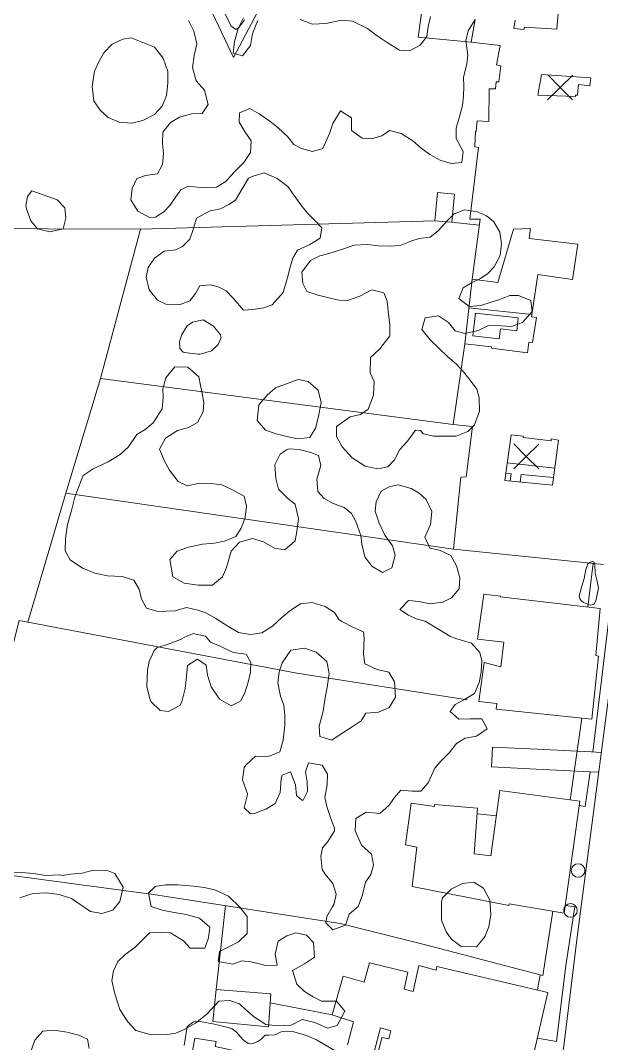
# Model space of a CAD drawing. Header units: metres. Extents: x 4652992 to 4879070, y 2074171 to 2309877.
# Drawn here: x 4654180.7 to 4654246.5, y 2309447.3 to 2309563.1 of the extents above; entities that cross this region are included whole.
import ezdxf

# ---------------------------------------------------------------- set-up
doc = ezdxf.new("R2010")
doc.units = ezdxf.units.M
doc.header["$MEASUREMENT"] = 0
doc.linetypes.add('DGN Style 2', pattern=[66.27138, 39.762828, -26.508552])
doc.linetypes.add('DGN Style 3', pattern=[92.779933, 66.271381, -26.508552])
for name, color, linetype, lineweight in [('Level 18', 5, 'Continuous', 0), ('Level 20', 30, 'DGN Style 3', 0), ('Level 30', 5, 'Continuous', 0), ('Level 31', 38, 'Continuous', 0), ('Level 35', 4, 'Continuous', 0), ('Level 36', 1, 'Continuous', 0), ('Level 37', 3, 'Continuous', 0), ('Level 39', 9, 'Continuous', 0), ('Level 40', 1, 'Continuous', 0), ('Level 53', 5, 'Continuous', 0), ('Level 54', 30, 'DGN Style 2', 0), ('Level 61', 4, 'Continuous', 0)]:
    doc.layers.add(name, color=color, linetype=linetype, lineweight=lineweight)

# ---------------------------------------------------------------- blocks, each defined once
blk = doc.blocks.new('POSTE_1')
at = {"layer": 'Level 61'}
blk.add_circle((-4.7e-05, -1.9e-05, -2.4e-05), 0.770001, dxfattribs=at)
blk = doc.blocks.new('COTA_10')
at = {"layer": 'Level 39'}
for p, q in [((-1.408444, 1.419518, 3.9e-05), (1.3e-05, -4e-06, 3.9e-05)), ((1.419535, 1.408453, 3.9e-05), (1.3e-05, -4e-06, 3.9e-05)), ((1.3e-05, -4e-06, 3.9e-05), (-1.419509, -1.408461, 3.9e-05)), ((1.3e-05, -4e-06, 3.9e-05), (1.40847, -1.419526, 3.9e-05))]:
    blk.add_line(p, q, dxfattribs=at)

msp = doc.modelspace()

# ---------------------------------------------------------------- linework, layer by layer
at = {"layer": 'Level 18', "color": 30}
msp.add_polyline3d([(4654225.88782, 2309151.787722, 1312.29277), (4654226.087566, 2309172.471042, 1312.10527), (4654226.315649, 2309188.279726, 1311.80527), (4654226.792204, 2309202.922314, 1311.78027), (4654227.597313, 2309218.050853, 1311.08027), (4654228.237591, 2309231.907182, 1310.46777), (4654229.627714, 2309250.499094, 1309.14277), (4654230.926563, 2309270.724158, 1307.65527), (4654231.644156, 2309281.086366, 1306.85527), (4654232.558237, 2309294.02155, 1305.99277), (4654233.587971, 2309309.157561, 1305.01777), (4654234.448229, 2309321.074934, 1304.58027), (4654235.507208, 2309335.703907, 1303.81777), (4654236.438412, 2309351.027969, 1303.19277), (4654237.258054, 2309365.068398, 1302.64277), (4654237.738524, 2309378.958997, 1302.13027), (4654238.402076, 2309394.590837, 1301.39277), (4654239.122258, 2309408.430032, 1301.05527), (4654239.853989, 2309422.322391, 1300.60527), (4654240.234842, 2309430.36426, 1300.43027), (4654241.048929, 2309438.090663, 1300.05527), (4654242.299593, 2309447.69869, 1299.84277), (4654243.823108, 2309459.9746, 1299.53027), (4654248.747179, 2309497.729801, 1298.58027)], dxfattribs=at)
at = {"layer": 'Level 20', "linetype": 'Continuous'}
for points in [[(4654206.051245, 2309563.208175, 1281.933547), (4654205.435741, 2309562.340088, 1281.758547), (4654205.070187, 2309562.111021, 1281.608547), (4654204.521062, 2309562.543381, 1281.427297), (4654204.299122, 2309563.053557, 1281.327297), (4654199.973814, 2309571.222959, 1278.889797)], [(4654217.176738, 2309446.026356, 1297.20986), (4654214.230735, 2309447.745651, 1296.52861), (4654213.09299, 2309448.237184, 1296.18486), (4654211.66907, 2309448.660998, 1295.57236), (4654210.828888, 2309448.742136, 1295.29111), (4654210.224463, 2309448.656887, 1295.18486), (4654209.555964, 2309448.340489, 1295.13486), (4654208.834558, 2309448.309412, 1295.09111), (4654208.401121, 2309448.288012, 1295.00361), (4654208.131019, 2309448.029433, 1294.92236), (4654207.927409, 2309447.814103, 1294.79736), (4654207.564673, 2309447.590008, 1294.72861), (4654207.095648, 2309447.403356, 1294.65986), (4654206.789884, 2309447.311053, 1294.59111), (4654206.472806, 2309447.365337, 1294.50361), (4654205.917554, 2309447.773909, 1294.38486), (4654205.615855, 2309448.098719, 1294.35986), (4654205.155579, 2309448.616435, 1294.31611), (4654204.65199, 2309448.9994, 1294.27861), (4654204.199513, 2309449.155087, 1294.24736), (4654203.426994, 2309449.351288, 1294.24111), (4654202.651508, 2309449.533717, 1294.20986), (4654201.060457, 2309449.820559, 1293.87236), (4654200.280831, 2309449.815039, 1293.53486), (4654199.587021, 2309449.267559, 1293.43486), (4654199.239264, 2309447.104074, 1293.59736)]]:
    msp.add_polyline3d(points, dxfattribs=at)
at = {"layer": 'Level 30', "color": 1}
for points in [[(4654236.712725, 2309563.168685, 1296.129582), (4654236.550476, 2309562.243179, 1296.170207), (4654237.70133, 2309562.132532, 1296.185832), (4654237.791151, 2309562.400303, 1296.167082), (4654241.427036, 2309562.173778, 1297.485832), (4654241.769507, 2309566.213243, 1297.317082)], [(4654246.727616, 2309501.580677, 1300.757707), (4654229.745295, 2309503.296854, 1300.732707), (4654230.559568, 2309511.438836, 1300.676457), (4654231.160614, 2309511.473687, 1300.601457), (4654231.877669, 2309517.189088, 1300.345207), (4654229.69205, 2309517.397933, 1300.088957), (4654231.019243, 2309526.534388, 1300.057707), (4654234.036128, 2309526.18659, 1300.382707), (4654234.032258, 2309526.057799, 1300.382707), (4654238.131511, 2309525.536133, 1299.301457), (4654238.271647, 2309526.711767, 1299.276457), (4654238.689215, 2309526.706685, 1299.276457), (4654239.14433, 2309529.518235, 1299.263957), (4654238.557276, 2309529.595185, 1299.263957), (4654239.298065, 2309534.381732, 1298.951457), (4654243.230853, 2309533.830233, 1298.895207), (4654243.812536, 2309537.820861, 1298.526457), (4654238.311551, 2309538.453286, 1298.326457), (4654238.461809, 2309539.611931, 1298.326457), (4654236.516108, 2309539.514736, 1297.545207), (4654234.748797, 2309533.474797, 1297.551457), (4654231.861121, 2309533.876306, 1297.463957), (4654232.748466, 2309540.658751, 1299.151457), (4654231.604301, 2309540.646439, 1299.151457), (4654232.561138, 2309548.781065, 1299.126457), (4654232.138753, 2309548.852641, 1297.117082), (4654232.223256, 2309550.586283, 1297.117082), (4654232.300007, 2309550.574036, 1297.117082), (4654232.3998, 2309551.796193, 1297.117082), (4654233.723819, 2309551.720912, 1297.948332), (4654233.757037, 2309555.397121, 1297.423332), (4654234.480579, 2309555.387366, 1296.642082), (4654234.582335, 2309556.188383, 1296.642082), (4654234.872443, 2309556.187206, 1296.635832), (4654235.104039, 2309558.014208, 1296.635832), (4654234.623166, 2309558.121878, 1296.635832), (4654235.016391, 2309560.299489, 1296.554582), (4654231.734377, 2309560.698167, 1295.860832), (4654232.197211, 2309563.264274, 1295.560832)], [(4654245.189258, 2309555.73764, 1298.232707), (4654243.907884, 2309555.889328, 1298.226457), (4654243.787536, 2309554.673596, 1297.742082), (4654243.557432, 2309554.681343, 1297.742082), (4654243.538091, 2309554.519599, 1297.742082), (4654239.303955, 2309554.696786, 1297.579582), (4654239.704492, 2309557.015933, 1298.273332), (4654245.286131, 2309556.655916, 1298.329582), (4654245.189258, 2309555.73764, 1298.232707)], [(4654240.962813, 2309510.527932, 1300.801457), (4654235.559454, 2309511.085327, 1300.545207), (4654236.253425, 2309516.22911, 1300.995207), (4654237.637535, 2309516.079467, 1301.217082), (4654237.611525, 2309515.92025, 1301.217082), (4654240.777752, 2309515.54843, 1301.429582), (4654240.805792, 2309515.800623, 1301.429582), (4654241.612415, 2309515.65342, 1301.317082), (4654240.962813, 2309510.527932, 1300.801457)], [(4654245.385769, 2309484.066591, 1301.076457), (4654234.559055, 2309485.187069, 1301.032707), (4654234.636043, 2309485.83002, 1301.032707), (4654232.591536, 2309486.075294, 1300.726457), (4654233.20469, 2309490.470699, 1300.363957), (4654235.085473, 2309489.97894, 1300.870207), (4654235.43838, 2309492.78417, 1300.857707), (4654232.461344, 2309493.107704, 1300.313957), (4654233.165254, 2309498.200175, 1300.288957), (4654235.047094, 2309497.996187, 1300.532707), (4654235.006005, 2309497.8914, 1301.026457), (4654246.357733, 2309496.565659, 1300.995207), (4654245.856523, 2309491.248919, 1301.107707), (4654246.148073, 2309491.203725, 1301.107707), (4654245.385769, 2309484.066591, 1301.076457)], [(4654244.035028, 2309474.787427, 1302.95812), (4654242.28337, 2309462.094552, 1302.99562), (4654236.023516, 2309463.151057, 1302.55812), (4654236.001642, 2309462.983412, 1302.55812), (4654225.050901, 2309465.115153, 1301.64562), (4654225.572356, 2309469.584722, 1300.80812), (4654224.305378, 2309469.84525, 1300.55812), (4654224.937354, 2309474.563791, 1300.53312), (4654227.571779, 2309474.178961, 1301.56437), (4654227.602519, 2309474.387779, 1301.56437), (4654232.44886, 2309473.968376, 1301.72062), (4654232.066242, 2309468.82222, 1301.96437), (4654233.966718, 2309468.596634, 1302.02062), (4654234.992409, 2309476.002361, 1302.03937), (4654244.035028, 2309474.787427, 1302.95812)], [(4654217.715058, 2309447.190154, 1299.062809), (4654218.417092, 2309449.788132, 1299.169059), (4654215.99491, 2309450.601233, 1298.950309), (4654217.234908, 2309454.96883, 1298.937809), (4654219.612613, 2309454.280563, 1299.975309), (4654220.231719, 2309456.493353, 1299.969059), (4654224.581629, 2309455.420713, 1299.981559), (4654224.136755, 2309453.486924, 1299.981559), (4654225.1777, 2309453.218053, 1300.925309), (4654225.80084, 2309456.178708, 1300.925309), (4654227.770696, 2309455.650856, 1301.856559), (4654227.842952, 2309456.052758, 1301.856559), (4654240.429682, 2309453.136799, 1302.612809)], [(4654240.429682, 2309453.136799, 1302.612809), (4654238.418558, 2309444.458341, 1302.569059)], [(4654221.182322, 2309446.193679, 1299.169059), (4654221.609425, 2309448.044927, 1299.169059), (4654222.400207, 2309447.873487, 1300.244059), (4654222.636584, 2309448.772564, 1300.244059), (4654221.481817, 2309449.109308, 1298.944059), (4654220.745416, 2309446.417988, 1298.950309)], [(4654207.032192, 2309438.685707, 1299.10812), (4654203.973652, 2309439.225507, 1299.136245), (4654204.015175, 2309439.519641, 1299.136245), (4654199.101125, 2309440.497576, 1296.404995), (4654200.43788, 2309447.948284, 1296.367495), (4654202.850067, 2309447.584768, 1296.48312), (4654202.749104, 2309447.012459, 1298.098745), (4654208.710531, 2309445.720742, 1298.623745), (4654208.56442, 2309444.972066, 1298.617495), (4654208.728746, 2309444.93646, 1298.617495), (4654208.411772, 2309442.989277, 1298.96437), (4654207.832193, 2309443.093184, 1299.03312), (4654207.032192, 2309438.685707, 1299.10812)]]:
    msp.add_polyline3d(points, dxfattribs=at)
msp.add_3dface([(4654208.794536, 2309449.242785, 1296.06437), (4654202.468501, 2309449.845, 1295.95812), (4654202.856905, 2309453.474026, 1295.90812), (4654209.066981, 2309452.984188, 1296.14562)], dxfattribs=at)
at = {"layer": 'Level 31'}
msp.add_polyline3d([(4654234.922179, 2309527.104732, 1298.038957), (4654231.934656, 2309527.438299, 1297.667082), (4654232.223779, 2309530.027768, 1297.554582), (4654237.073508, 2309529.486279, 1297.760832), (4654236.909378, 2309528.016287, 1297.798332), (4654235.047173, 2309528.224208, 1297.810832), (4654234.922179, 2309527.104732, 1298.038957)], dxfattribs=at)
msp.add_3dface([(4654229.55548, 2309540.308936, 1296.060832), (4654229.839113, 2309543.487342, 1296.273332), (4654227.91487, 2309543.659056, 1296.179582), (4654227.631237, 2309540.48065, 1295.942082)], dxfattribs=at)
at = {"layer": 'Level 35'}
for p, q in [((4654245.565254, 2309501.698141, 1300.173332), (4654244.953232, 2309496.729688, 1300.173332)), ((4654244.259042, 2309484.183198, 1300.773332), (4654242.93198, 2309474.935628, 1300.773332)), ((4654232.403676, 2309473.360663, 1300.60187), (4654234.591221, 2309473.105689, 1300.60187))]:
    msp.add_line(p, q, dxfattribs=at)
for points in [[(4654237.679107, 2309570.421571, 1294.702297), (4654227.140701, 2309571.2932, 1293.889797), (4654225.728989, 2309561.249562, 1293.877297), (4654231.734377, 2309560.698167, 1295.102297)], [(4654239.23334, 2309453.413954, 1301.53937), (4654239.559908, 2309455.129636, 1301.53937), (4654239.857061, 2309455.050806, 1301.53312), (4654240.996549, 2309462.311735, 1301.50812)]]:
    msp.add_polyline3d(points, dxfattribs=at)
at = {"layer": 'Level 36'}
msp.add_polyline3d([(4654239.559908, 2309455.129636, 1301.53937), (4654226.717178, 2309458.492359, 1300.15187), (4654216.910993, 2309460.936622, 1297.98937), (4654195.752493, 2309464.22513, 1291.70187)], dxfattribs=at)
at = {"layer": 'Level 37'}
for p, q in [((4654229.524084, 2309540.311737, 1295.923332), (4654232.659452, 2309539.978367, 1295.923332)), ((4654231.861121, 2309533.876306, 1296.885832), (4654231.019243, 2309526.534388, 1296.885832)), ((4654238.59615, 2309529.846364, 1297.823332), (4654231.485405, 2309530.599728, 1296.885832)), ((4654202.856905, 2309453.474025, 1295.37687), (4654203.901405, 2309462.958606, 1294.123416)), ((4654215.99491, 2309450.601232, 1297.65187), (4654208.992371, 2309451.959596, 1296.43937))]:
    msp.add_line(p, q, dxfattribs=at)
at = {"layer": 'Level 37', "extrusion": (-0.4589368071237309, 0.2095230989587382, 0.8634101447572888), "elevation": -1650976.240089, "flags": 128}
msp.add_lwpolyline([(-4033844.430878, 2828030.265409), (-4033861.690651, 2828026.895753), (-4033876.409513, 2828061.583381)], dxfattribs=at)
at = {"layer": 'Level 37', "extrusion": (-0.3782380975146364, 0.2444938733225004, 0.8928374362090054), "elevation": -1194585.697228, "flags": 128}
msp.add_lwpolyline([(-4466189.076475, 2371043.328643), (-4466171.7805, 2371002.585187), (-4466158.757443, 2371006.803856)], dxfattribs=at)
at = {"layer": 'Level 37', "extrusion": (-0.3679306943924284, 0.1155126795243962, 0.9226504348847399), "elevation": -1444458.246621, "flags": 128}
msp.add_lwpolyline([(-3597575.954124, 3459284.509329), (-3597568.855048, 3459237.055421), (-3597553.641975, 3459237.314731)], dxfattribs=at)
at = {"layer": 'Level 37', "extrusion": (-0.3259979439347829, 0.0637125342288088, 0.9432211053260189), "elevation": -1368898.067024, "flags": 128}
msp.add_lwpolyline([(-3159301.81311, 3891027.488204), (-3159300.451387, 3891003.704882), (-3159279.999832, 3891002.460693)], dxfattribs=at)
at = {"layer": 'Level 37'}
for points in [[(4654226.61721, 2309597.776964, 1291.627297), (4654221.300687, 2309589.620077, 1290.477297), (4654214.175014, 2309577.212778, 1288.214797), (4654209.798871, 2309568.377988, 1285.639797), (4654204.808595, 2309558.967901, 1282.952297), (4654195.678492, 2309578.257686, 1278.414797), (4654187.072692, 2309597.99932, 1273.789797), (4654183.691218, 2309605.558683, 1271.752297), (4654174.760268, 2309618.244362, 1269.639797), (4654167.411231, 2309628.626225, 1267.177297), (4654164.097349, 2309631.864938, 1266.527297), (4654163.000272, 2309628.313958, 1265.702297), (4654161.547351, 2309612.767711, 1262.789797), (4654162.866624, 2309599.266868, 1261.727297), (4654163.875169, 2309589.736144, 1261.277297), (4654165.212095, 2309577.459591, 1261.764797), (4654165.738982, 2309570.070014, 1261.614797), (4654163.978861, 2309562.776592, 1261.139797), (4654162.13375, 2309556.441234, 1260.514797), (4654150.594828, 2309539.755881, 1258.148931)], [(4654194.273755, 2309539.529448, 1277.423332), (4654152.02596, 2309539.658692, 1258.348332), (4654128.34132, 2309541.267127, 1255.048332), (4654115.81484, 2309508.772726, 1255.673332), (4654101.523826, 2309470.658689, 1257.169056)], [(4654173.474902, 2309467.191543, 1283.80187), (4654180.558719, 2309495.234856, 1281.25187), (4654211.990527, 2309489.246662, 1295.25187), (4654231.30222, 2309486.240482, 1299.82687)]]:
    msp.add_polyline3d(points, dxfattribs=at)
at = {"layer": 'Level 40', "color": 3}
for points in [[(4654205.965333, 2309563.444477, 1285.417794), (4654205.359838, 2309562.215569, 1285.480294), (4654204.933606, 2309560.766179, 1285.692794), (4654204.777469, 2309559.453897, 1286.292794), (4654205.841337, 2309559.124808, 1287.067794), (4654206.73005, 2309560.309738, 1287.417794), (4654206.983098, 2309561.656179, 1287.505294), (4654207.568516, 2309563.153293, 1287.717794)], [(4654212.36077, 2309563.258239, 1289.430294), (4654213.783568, 2309562.720393, 1290.492794), (4654215.270436, 2309562.783463, 1290.892794), (4654217.041757, 2309563.156334, 1291.330294), (4654218.279168, 2309563.047665, 1291.742794), (4654220.01226, 2309562.225246, 1292.280294), (4654221.102329, 2309561.419256, 1292.705294), (4654222.227035, 2309560.633855, 1293.092794), (4654223.628117, 2309559.778232, 1293.942794), (4654224.754978, 2309559.697651, 1294.242794), (4654225.973906, 2309560.328436, 1294.555294), (4654226.730711, 2309561.341149, 1294.955294), (4654226.865492, 2309562.453126, 1295.130294), (4654227.124821, 2309563.592238, 1295.430294)], [(4654232.185375, 2309563.246941, 1295.542794), (4654231.386215, 2309561.951086, 1295.430294), (4654231.133885, 2309560.839586, 1295.355294), (4654231.343318, 2309559.228687, 1295.292794), (4654231.264172, 2309558.220135, 1295.280294), (4654230.872218, 2309556.673866, 1295.355294), (4654230.910622, 2309555.664838, 1295.505294), (4654230.865754, 2309554.559406, 1295.592794), (4654230.751971, 2309553.530265, 1295.655294), (4654230.360376, 2309552.101466, 1295.730294), (4654230.038772, 2309550.948786, 1295.817794), (4654230.035181, 2309549.774086, 1296.030294), (4654230.812083, 2309548.312907, 1296.367794), (4654230.669944, 2309547.055848, 1296.355294), (4654229.494089, 2309546.943146, 1296.217794), (4654228.292033, 2309547.307345, 1296.055294), (4654227.049418, 2309547.975753, 1295.817794), (4654226.055901, 2309548.698431, 1295.517794), (4654225.118018, 2309549.524534, 1295.067794), (4654223.79285, 2309550.331478, 1294.930294), (4654222.473244, 2309550.696154, 1294.617794), (4654221.613965, 2309550.091552, 1294.455294), (4654220.437391, 2309549.743909, 1294.317794), (4654219.393443, 2309549.803424, 1294.117794), (4654218.179185, 2309550.699749, 1293.267794), (4654218.190493, 2309552.137001, 1292.392794), (4654216.948238, 2309552.922878, 1291.492794), (4654216.086444, 2309551.495986, 1291.092794), (4654215.681928, 2309550.364372, 1291.092794), (4654214.950605, 2309548.639817, 1291.092794), (4654213.753393, 2309548.326809, 1290.842794), (4654212.537339, 2309548.635784, 1290.330294), (4654211.653654, 2309549.095433, 1289.767794), (4654210.94423, 2309550.010442, 1289.080294), (4654209.868518, 2309550.989126, 1288.342794), (4654208.944275, 2309551.752984, 1288.055294), (4654207.743655, 2309552.587063, 1287.892794), (4654206.659867, 2309553.185726, 1287.692794), (4654205.503573, 2309552.685979, 1287.767794), (4654205.445066, 2309551.642793, 1287.955294), (4654206.153771, 2309550.492845, 1288.167794), (4654206.821559, 2309549.529635, 1288.292794), (4654206.748335, 2309548.196286, 1288.380294), (4654205.99117, 2309547.066103, 1288.392794), (4654204.846719, 2309545.91676, 1288.130294), (4654203.944726, 2309544.911546, 1287.630294), (4654202.898624, 2309544.26624, 1287.355294), (4654201.411756, 2309544.203169, 1286.705294), (4654200.409444, 2309544.310885, 1286.030294), (4654199.621233, 2309544.334812, 1284.905294), (4654198.852584, 2309543.971695, 1284.067794), (4654198.296959, 2309543.172379, 1282.967794), (4654197.609427, 2309542.200845, 1282.080294), (4654196.929612, 2309541.491863, 1281.655294), (4654195.98042, 2309540.880715, 1281.167794), (4654195.295761, 2309540.848941, 1279.967794), (4654193.970234, 2309541.538415, 1279.342794), (4654193.178975, 2309542.8269, 1279.255294), (4654193.35575, 2309544.104549, 1279.242794), (4654193.877816, 2309545.235686, 1279.305294), (4654194.853927, 2309545.604872, 1279.517794), (4654196.223604, 2309545.785889, 1280.030294), (4654196.786946, 2309546.847757, 1281.080294), (4654196.894448, 2309548.084227, 1281.630294), (4654196.766492, 2309549.204179, 1282.217794), (4654196.832716, 2309550.509917, 1282.855294), (4654197.693432, 2309551.584399, 1283.255294), (4654198.697899, 2309552.181503, 1283.505294), (4654200.061296, 2309552.569849, 1283.905294), (4654201.278428, 2309552.613283, 1284.405294), (4654201.952321, 2309553.647063, 1284.817794), (4654201.535426, 2309555.251893, 1284.705294), (4654200.598262, 2309556.312937, 1284.355294), (4654200.16037, 2309557.834931, 1283.742794), (4654200.38578, 2309559.188394, 1283.305294), (4654200.659466, 2309560.5002, 1283.155294), (4654200.345764, 2309561.93186, 1282.867794), (4654199.713331, 2309563.150599, 1282.817794)], [(4654194.37432, 2309560.729878, 1279.392794), (4654195.879952, 2309560.110045, 1279.592794), (4654196.846522, 2309558.885645, 1279.642794), (4654197.379554, 2309557.35614, 1279.642794), (4654197.403764, 2309556.044899, 1279.642794), (4654197.22532, 2309554.63684, 1279.555294), (4654196.740372, 2309553.425302, 1279.417794), (4654195.879351, 2309552.487281, 1279.267794), (4654194.551516, 2309551.816172, 1279.142794), (4654193.322484, 2309551.535216, 1278.905294), (4654191.892138, 2309551.631681, 1278.667794), (4654190.630499, 2309552.15986, 1278.430294), (4654189.711657, 2309552.986539, 1278.255294), (4654188.995802, 2309554.028593, 1278.205294), (4654188.81901, 2309555.675214, 1278.205294), (4654189.082143, 2309557.417689, 1278.292794), (4654189.587593, 2309558.475713, 1278.355294), (4654190.134718, 2309559.463825, 1278.430294), (4654191.0727, 2309560.471276, 1278.617794), (4654192.281565, 2309561.024306, 1278.705294), (4654193.238039, 2309561.166885, 1278.780294), (4654194.37432, 2309560.729878, 1279.392794)], [(4654208.309517, 2309545.901811, 1288.105294), (4654209.782113, 2309545.234888, 1288.355294), (4654210.964616, 2309544.348824, 1288.805294), (4654211.705724, 2309543.340621, 1289.180294), (4654212.43288, 2309542.277395, 1289.730294), (4654213.18794, 2309541.324214, 1290.455294), (4654214.08107, 2309540.453093, 1291.130294), (4654214.8229, 2309539.678974, 1291.655294), (4654214.640087, 2309538.495509, 1291.930294), (4654213.466482, 2309537.798004, 1292.205294), (4654212.072541, 2309537.156472, 1292.380294), (4654211.545993, 2309536.236027, 1292.405294), (4654211.225831, 2309535.204587, 1292.430294), (4654210.932849, 2309534.049107, 1292.430294), (4654210.445268, 2309532.357393, 1292.405294), (4654209.214414, 2309530.971628, 1292.005294), (4654208.248638, 2309530.631297, 1291.480294), (4654207.021393, 2309530.415955, 1290.930294), (4654205.94617, 2309530.337695, 1289.980294), (4654204.765112, 2309531.691928, 1289.580294), (4654203.982149, 2309532.535062, 1288.530294), (4654203.101526, 2309532.993037, 1287.580294), (4654202.220181, 2309533.216928, 1286.680294), (4654201.020839, 2309533.111631, 1286.005294), (4654200.508244, 2309532.246209, 1285.555294), (4654199.885479, 2309531.408773, 1285.130294), (4654198.781632, 2309530.986382, 1284.880294), (4654197.155569, 2309531.048054, 1284.455294), (4654196.205911, 2309531.464999, 1283.855294), (4654195.272369, 2309532.639221, 1283.355294), (4654194.932245, 2309534.072664, 1283.055294), (4654195.156191, 2309535.187113, 1282.955294), (4654195.889846, 2309536.230648, 1282.980294), (4654196.967234, 2309537.011161, 1283.305294), (4654198.304647, 2309537.198517, 1283.805294), (4654199.036135, 2309537.539798, 1284.430294), (4654199.893187, 2309538.376284, 1285.055294), (4654200.199398, 2309539.352702, 1285.330294), (4654200.617221, 2309540.769302, 1285.655294), (4654202.177136, 2309541.602939, 1286.030294), (4654203.349297, 2309541.832275, 1286.280294), (4654204.287892, 2309542.296644, 1286.630294), (4654205.061235, 2309542.802994, 1287.080294), (4654205.795611, 2309544.080612, 1287.505294), (4654206.516036, 2309545.303208, 1287.755294), (4654207.040417, 2309545.5214, 1287.805294), (4654208.309517, 2309545.901811, 1288.105294)], [(4654183.278528, 2309543.420777, 1274.255294), (4654184.843513, 2309542.829674, 1274.436544), (4654185.706753, 2309541.940286, 1274.436544), (4654185.840231, 2309540.759727, 1274.455294), (4654185.525096, 2309539.573985, 1274.467794), (4654184.031114, 2309539.20888, 1274.317794), (4654182.63021, 2309539.564715, 1274.099044), (4654181.861652, 2309540.474729, 1273.924044), (4654181.364101, 2309541.807329, 1273.761544), (4654181.309034, 2309542.178715, 1273.730294), (4654181.480051, 2309543.207473, 1273.711544), (4654181.968925, 2309543.84277, 1273.711544), (4654183.278528, 2309543.420777, 1274.255294)], [(4654217.268726, 2309537.300645, 1291.880294), (4654218.482742, 2309537.695049, 1292.730294), (4654219.971455, 2309537.785403, 1293.330294), (4654221.280243, 2309537.628629, 1293.930294), (4654222.56185, 2309537.595894, 1294.555294), (4654223.692157, 2309537.660161, 1295.205294), (4654225.00311, 2309538.20564, 1296.030294), (4654225.830815, 2309538.463912, 1296.530294), (4654227.099193, 2309538.610238, 1297.130294), (4654227.983426, 2309539.322685, 1297.755294), (4654229.048306, 2309540.516345, 1298.005294), (4654229.822371, 2309541.256779, 1298.155294), (4654230.995254, 2309541.720199, 1298.480294), (4654232.455342, 2309541.466422, 1298.805294), (4654233.460085, 2309541.035484, 1298.955294), (4654234.284902, 2309540.357418, 1299.005294), (4654234.984156, 2309539.184146, 1299.005294), (4654235.172979, 2309537.847705, 1299.030294), (4654235.017347, 2309536.540201, 1299.005294), (4654234.338055, 2309535.248589, 1298.905294), (4654233.619074, 2309534.494162, 1298.780294), (4654232.776695, 2309533.946783, 1298.680294), (4654231.769065, 2309533.441384, 1298.355294), (4654230.846941, 2309532.89361, 1298.317794), (4654230.331465, 2309531.663308, 1298.480294), (4654231.521236, 2309530.752916, 1299.030294), (4654232.830472, 2309530.883785, 1299.317794), (4654233.87459, 2309531.226801, 1299.555294), (4654235.000436, 2309531.549059, 1299.792794), (4654236.099438, 2309531.993984, 1300.030294), (4654237.115119, 2309531.996676, 1300.255294), (4654238.510604, 2309531.439507, 1300.555294), (4654238.656257, 2309530.186099, 1300.592794), (4654237.561379, 2309528.958146, 1300.542794), (4654236.319254, 2309528.52061, 1300.442794), (4654235.085632, 2309528.573272, 1300.367794), (4654233.701977, 2309528.606116, 1300.117794), (4654232.52085, 2309528.0662, 1299.792794), (4654231.0063, 2309527.697856, 1299.567794), (4654229.930418, 2309528.02904, 1298.880294), (4654229.183835, 2309528.971679, 1298.105294), (4654228.04124, 2309529.725278, 1297.692794), (4654226.527088, 2309529.472681, 1297.330294), (4654226.140915, 2309528.180577, 1297.555294), (4654227.111552, 2309526.978295, 1297.930294), (4654228.117138, 2309526.027797, 1298.380294), (4654229.040996, 2309525.098056, 1298.905294), (4654230.074222, 2309524.256387, 1299.530294), (4654230.861868, 2309523.361242, 1299.955294), (4654231.635693, 2309522.411684, 1300.667794), (4654232.368455, 2309521.41463, 1301.267794), (4654232.637695, 2309520.419455, 1301.555294), (4654232.666672, 2309518.935021, 1301.755294), (4654232.095516, 2309517.371315, 1301.805294), (4654231.356782, 2309516.632151, 1301.792794), (4654230.032532, 2309516.099624, 1301.655294), (4654228.723694, 2309516.084504, 1301.405294), (4654227.503495, 2309516.075832, 1301.130294), (4654226.297912, 2309516.353071, 1300.467794), (4654225.985618, 2309516.722012, 1299.417794), (4654225.985618, 2309516.722012, 1298.267794), (4654225.413753, 2309516.751528, 1297.217794), (4654224.524466, 2309515.531175, 1297.092794), (4654223.649758, 2309514.596352, 1296.742794), (4654223.060204, 2309513.415584, 1296.317794), (4654222.281325, 2309512.629968, 1296.242794), (4654221.177444, 2309512.389649, 1296.142794), (4654219.74856, 2309512.694628, 1295.892794), (4654218.253782, 2309513.652651, 1295.592794), (4654217.11394, 2309514.867626, 1295.392794), (4654216.491538, 2309516.066905, 1295.292794), (4654216.481625, 2309517.168506, 1295.292794), (4654218.037828, 2309518.277361, 1295.567794), (4654219.209936, 2309518.558201, 1296.092794), (4654220.056265, 2309519.153151, 1296.242794), (4654220.687999, 2309520.728135, 1296.267794), (4654220.734068, 2309522.278293, 1296.217794), (4654220.287967, 2309523.259265, 1296.167794), (4654220.321012, 2309524.98627, 1295.967794), (4654221.386601, 2309525.988316, 1295.917794), (4654222.508172, 2309527.438919, 1295.917794), (4654222.539662, 2309528.703547, 1295.817794), (4654222.354224, 2309530.254643, 1295.692794), (4654222.235459, 2309531.383884, 1295.567794), (4654221.829983, 2309532.296694, 1295.392794), (4654220.469327, 2309532.642195, 1294.817794), (4654219.132384, 2309531.940438, 1294.642794), (4654217.727991, 2309531.429346, 1294.167794), (4654216.761342, 2309531.501261, 1293.792794), (4654215.604589, 2309531.73714, 1293.192794), (4654214.407212, 2309532.041181, 1292.292794), (4654213.128583, 2309532.481546, 1291.742794), (4654212.654881, 2309533.353834, 1291.567794), (4654212.577518, 2309534.646102, 1291.492794), (4654213.548833, 2309535.961319, 1291.617794), (4654214.612867, 2309536.500988, 1291.717794), (4654215.607896, 2309536.768946, 1291.767794), (4654217.268726, 2309537.300645, 1291.880294)], [(4654202.570878, 2309528.529167, 1285.055294), (4654203.358996, 2309527.562654, 1285.111544), (4654203.41008, 2309527.240186, 1285.111544), (4654203.067824, 2309526.472305, 1285.105294), (4654202.323267, 2309525.747637, 1285.080294), (4654201.048974, 2309525.378564, 1284.999044), (4654200.809561, 2309525.365674, 1284.974044), (4654199.280221, 2309525.562458, 1284.874044), (4654199.131201, 2309525.61504, 1284.861544), (4654198.743813, 2309526.008175, 1284.842794), (4654198.707992, 2309526.79838, 1284.849044), (4654198.953183, 2309527.59091, 1284.830294), (4654199.556262, 2309528.572575, 1284.836544), (4654200.178485, 2309528.989338, 1284.880294), (4654201.396963, 2309529.254682, 1284.880294), (4654202.570878, 2309528.529167, 1285.055294)], [(4654209.493118, 2309512.834902, 1291.292794), (4654209.6257, 2309511.283511, 1291.517794), (4654209.910626, 2309510.10206, 1291.805294), (4654210.931284, 2309509.054872, 1292.342794), (4654211.788239, 2309508.399492, 1292.655294), (4654212.188527, 2309506.750945, 1292.992794), (4654211.991511, 2309505.283236, 1293.230294), (4654211.816466, 2309504.247756, 1293.280294), (4654210.624431, 2309503.236983, 1293.267794), (4654209.470475, 2309503.413214, 1293.192794), (4654208.215073, 2309504.111382, 1292.842794), (4654206.972491, 2309504.514424, 1292.392794), (4654205.486745, 2309504.074403, 1292.017794), (4654204.555824, 2309503.05571, 1291.655294), (4654204.034707, 2309501.232481, 1291.417794), (4654203.557165, 2309500.157053, 1291.330294), (4654202.447895, 2309499.242016, 1290.980294), (4654200.805404, 2309499.221223, 1290.655294), (4654199.225536, 2309499.447215, 1290.367794), (4654197.942668, 2309500.152357, 1290.192794), (4654197.625875, 2309502.12995, 1290.142794), (4654198.446565, 2309503.059881, 1290.142794), (4654199.733088, 2309503.521296, 1290.205294), (4654201.307826, 2309503.851162, 1290.267794), (4654202.655143, 2309503.976083, 1290.367794), (4654203.796645, 2309504.211634, 1290.517794), (4654205.069617, 2309504.734863, 1290.680294), (4654205.691084, 2309505.686188, 1290.680294), (4654206.141525, 2309506.885245, 1290.680294), (4654206.289835, 2309508.161011, 1290.530294), (4654206.025418, 2309509.308067, 1290.267794), (4654204.639642, 2309510.068523, 1290.005294), (4654203.486782, 2309510.594721, 1289.930294), (4654202.298402, 2309510.750505, 1289.930294), (4654200.985874, 2309510.762686, 1289.930294), (4654199.569343, 2309510.480215, 1289.892794), (4654198.546857, 2309510.944124, 1289.717794), (4654197.561354, 2309512.245071, 1289.392794), (4654197.035092, 2309513.166736, 1289.167794), (4654196.434851, 2309514.603365, 1288.967794), (4654197.105388, 2309515.86329, 1288.617794), (4654198.496281, 2309516.736013, 1288.530294), (4654199.720547, 2309517.067299, 1288.467794), (4654200.739364, 2309517.625869, 1288.380294), (4654201.368519, 2309518.837926, 1288.067794), (4654201.454208, 2309519.866907, 1287.680294), (4654201.278782, 2309520.903808, 1287.242794), (4654201.102991, 2309521.824053, 1286.730294), (4654200.91365, 2309522.806112, 1286.230294), (4654199.638836, 2309523.888641, 1285.555294), (4654198.16151, 2309523.942663, 1285.255294), (4654197.140501, 2309522.684159, 1285.505294), (4654196.827392, 2309521.450235, 1285.805294), (4654196.838019, 2309520.455175, 1285.942794), (4654196.744641, 2309519.165463, 1286.130294), (4654195.736452, 2309517.611832, 1286.517794), (4654194.806262, 2309516.826451, 1286.767794), (4654193.876803, 2309516.27438, 1287.030294), (4654192.937827, 2309514.8783, 1287.480294), (4654191.986763, 2309514.010657, 1287.830294), (4654190.637253, 2309513.185801, 1288.317794), (4654188.94423, 2309512.389786, 1288.630294), (4654187.785155, 2309511.630671, 1288.867794), (4654187.299001, 2309510.406806, 1288.892794), (4654186.86798, 2309509.168944, 1288.892794), (4654186.491444, 2309507.68294, 1288.917794), (4654186.031882, 2309506.100858, 1288.942794), (4654185.806801, 2309504.517826, 1288.967794), (4654185.747771, 2309503.12695, 1288.967794), (4654186.310456, 2309502.105436, 1289.067794), (4654187.714741, 2309501.163154, 1289.267794), (4654189.147568, 2309500.565091, 1289.417794), (4654190.539857, 2309500.270208, 1289.492794), (4654192.222409, 2309500.194524, 1289.367794), (4654193.531672, 2309499.803563, 1289.017794), (4654194.149491, 2309498.768053, 1288.992794), (4654194.39467, 2309497.651412, 1289.142794), (4654194.957355, 2309496.629899, 1289.542794), (4654196.266618, 2309496.238939, 1289.867794), (4654198.225488, 2309496.327416, 1290.192794), (4654199.495512, 2309496.707926, 1290.567794), (4654200.763587, 2309496.385999, 1291.117794), (4654201.686914, 2309496.093016, 1291.492794), (4654202.816181, 2309495.454864, 1292.167794), (4654204.179279, 2309494.581615, 1292.892794), (4654205.404867, 2309493.860431, 1293.892794), (4654206.755967, 2309493.634582, 1294.367794), (4654208.039287, 2309493.835984, 1294.767794), (4654209.227585, 2309494.588708, 1295.117794), (4654210.292318, 2309495.548533, 1295.342794), (4654211.191001, 2309496.316204, 1295.717794), (4654212.393244, 2309497.123965, 1295.917794), (4654213.717752, 2309497.256333, 1296.042794), (4654215.192416, 2309496.823382, 1296.217794), (4654216.252603, 2309496.144188, 1296.117794), (4654216.801992, 2309495.301783, 1296.842794), (4654217.104903, 2309495.107728, 1296.917794), (4654218.39957, 2309494.427585, 1297.242794), (4654219.540314, 2309493.938015, 1297.252693)], [(4654212.153712, 2309522.497796, 1294.355294), (4654213.291495, 2309522.267146, 1294.355294), (4654214.420176, 2309521.31047, 1294.355294), (4654214.738223, 2309519.918702, 1294.305294), (4654214.410468, 2309518.166519, 1294.192794), (4654214.111922, 2309516.989589, 1293.905294), (4654213.463961, 2309515.930519, 1293.592794), (4654212.057563, 2309515.792377, 1293.517794), (4654210.871899, 2309516.064319, 1293.455294), (4654209.665766, 2309516.370592, 1293.367794), (4654208.45305, 2309516.765938, 1293.280294), (4654207.510029, 2309517.879403, 1293.255294), (4654207.693781, 2309519.639019, 1293.255294), (4654208.643635, 2309520.737963, 1293.255294), (4654209.585825, 2309521.576652, 1293.367794), (4654212.153712, 2309522.497796, 1294.355294)], [(4654231.761245, 2309492.668529, 1304.727693), (4654230.121179, 2309493.143471, 1303.777693), (4654229.322065, 2309493.463497, 1302.852693), (4654228.151611, 2309494.170684, 1302.302693), (4654226.535106, 2309495.142718, 1301.327693), (4654225.511356, 2309495.431399, 1300.727693), (4654224.630482, 2309495.827895, 1300.452693), (4654223.6419, 2309496.482262, 1300.290193), (4654224.649688, 2309497.494369, 1300.302693), (4654225.864069, 2309497.387831, 1300.277693), (4654227.037183, 2309497.118868, 1300.265193), (4654228.52395, 2309497.288985, 1300.265193), (4654229.516425, 2309497.786285, 1300.265193), (4654230.381727, 2309498.805744, 1300.202693), (4654230.467375, 2309500.051924, 1300.202693), (4654230.057953, 2309501.394955, 1300.202693), (4654229.437655, 2309502.589798, 1300.215193), (4654228.143466, 2309503.177657, 1300.327693), (4654227.051717, 2309503.425966, 1300.365193), (4654226.499419, 2309504.661181, 1300.215193), (4654227.121793, 2309506.088101, 1300.002693), (4654227.289585, 2309507.543961, 1299.615193), (4654226.656311, 2309508.914997, 1299.102693), (4654225.830848, 2309509.643223, 1298.865193), (4654224.950364, 2309510.154886, 1298.627693), (4654223.472421, 2309510.587673, 1298.465193), (4654222.460481, 2309510.354662, 1298.365193), (4654221.556248, 2309509.863779, 1298.327693), (4654220.988897, 2309508.653424, 1298.415193), (4654220.863151, 2309507.59032, 1298.652693), (4654221.333694, 2309506.260592, 1298.752693), (4654221.966968, 2309504.889556, 1298.877693), (4654222.845117, 2309503.686894, 1299.002693), (4654223.14683, 2309502.601735, 1299.027693), (4654222.762064, 2309501.20095, 1298.902693), (4654221.70159, 2309500.663278, 1298.302693), (4654220.496033, 2309501.372721, 1297.902693), (4654219.69886, 2309502.439564, 1297.627693), (4654219.364315, 2309503.850037, 1297.302693), (4654219.245576, 2309504.859934, 1296.965193), (4654218.667325, 2309506.447533, 1296.740193), (4654218.17498, 2309507.35055, 1296.227693), (4654217.335762, 2309508.024636, 1295.565193), (4654216.014062, 2309508.504213, 1294.615193), (4654215.106456, 2309509.02276, 1294.202693), (4654214.382992, 2309509.811545, 1293.702693), (4654214.252055, 2309511.227967, 1293.290193), (4654214.705209, 2309512.78429, 1292.665193), (4654214.437495, 2309513.889635, 1292.227693), (4654213.576865, 2309514.252176, 1291.915193), (4654212.247898, 2309514.589516, 1291.602693), (4654211.135127, 2309514.641446, 1291.402693), (4654210.890641, 2309514.58824, 1291.390193), (4654210.088018, 2309514.042748, 1291.377693), (4654209.493118, 2309512.834902, 1291.292794)], [(4654245.756688, 2309501.547266, 1301.024044), (4654245.787112, 2309500.587485, 1301.205294), (4654245.957574, 2309499.837379, 1301.392794), (4654246.161227, 2309498.876895, 1301.599044), (4654245.860516, 2309497.46745, 1301.849044), (4654245.62461, 2309497.051311, 1301.924044), (4654245.20986, 2309496.954652, 1301.899044), (4654244.463718, 2309497.259475, 1301.799044), (4654244.219813, 2309497.436797, 1301.761544), (4654244.050883, 2309497.681635, 1301.692794), (4654243.977396, 2309498.017643, 1301.617794), (4654244.25313, 2309499.101652, 1301.342794), (4654244.521332, 2309499.985621, 1301.130294), (4654244.73911, 2309501.012217, 1300.917794), (4654244.958846, 2309501.648838, 1300.836544), (4654245.234622, 2309501.824054, 1300.849044), (4654245.489719, 2309501.917969, 1300.905294), (4654245.635586, 2309501.866512, 1300.911544), (4654245.756688, 2309501.547266, 1301.024044)], [(4654231.761245, 2309492.668529, 1304.727693), (4654232.734337, 2309491.621676, 1304.715193), (4654232.926587, 2309490.657864, 1304.527693), (4654232.851162, 2309489.377555, 1304.390193), (4654232.629962, 2309488.215332, 1304.227693), (4654232.100736, 2309486.947077, 1303.927693), (4654230.990739, 2309486.294738, 1303.615193), (4654229.925743, 2309485.719078, 1303.402693), (4654229.354898, 2309484.920898, 1303.090193), (4654230.33623, 2309484.045148, 1302.640193), (4654231.627703, 2309484.081794, 1302.390193), (4654232.940514, 2309484.084993, 1302.177693), (4654233.529735, 2309482.977386, 1301.940193), (4654232.351076, 2309482.138245, 1301.840193), (4654231.045447, 2309481.902965, 1301.802693), (4654230.089463, 2309481.303643, 1301.752693), (4654229.235521, 2309480.249945, 1301.752693), (4654228.317565, 2309479.296587, 1301.652693), (4654227.610453, 2309478.527985, 1301.427693), (4654226.877565, 2309476.842894, 1301.202693), (4654226.0532, 2309475.926852, 1301.065193), (4654225.052007, 2309475.913644, 1300.790193), (4654223.762858, 2309476.02057, 1300.515193), (4654223.043915, 2309475.196905, 1300.227693), (4654222.455324, 2309474.316133, 1300.215193), (4654221.401101, 2309473.392352, 1299.915193), (4654219.833502, 2309473.530901, 1299.127693), (4654218.684421, 2309472.829415, 1298.890193), (4654218.612587, 2309471.433066, 1299.127693), (4654219.313354, 2309469.782575, 1299.740193), (4654220.434544, 2309468.761207, 1300.052693), (4654220.661231, 2309467.559399, 1300.040193), (4654220.370102, 2309466.469985, 1299.915193), (4654219.787427, 2309465.616743, 1299.765193), (4654219.419397, 2309464.169425, 1299.652693), (4654218.938762, 2309462.861808, 1299.602693), (4654217.923623, 2309461.987174, 1299.440193), (4654217.509326, 2309460.722788, 1299.402693), (4654216.056866, 2309460.202413, 1299.340193), (4654215.260393, 2309461.009224, 1299.090193), (4654215.386943, 2309461.730949, 1299.040193), (4654215.983774, 2309462.782824, 1298.977693), (4654216.202859, 2309463.138682, 1298.977693), (4654216.43948, 2309464.239927, 1298.852693), (4654216.076527, 2309465.471313, 1298.765193), (4654215.191111, 2309466.52795, 1298.615193), (4654214.876958, 2309467.057181, 1298.577693), (4654214.715343, 2309468.561831, 1298.477693), (4654214.883302, 2309469.476274, 1298.465193), (4654215.496822, 2309470.20756, 1298.402693), (4654216.244076, 2309471.428491, 1298.315193), (4654216.275978, 2309471.709718, 1298.315193), (4654215.79218, 2309472.909703, 1298.265193), (4654215.380635, 2309474.18045, 1298.152693), (4654215.172963, 2309475.205241, 1298.152693), (4654215.447402, 2309476.615244, 1297.840193), (4654215.477827, 2309477.818875, 1297.602693), (4654214.87086, 2309478.843889, 1297.390193), (4654213.305586, 2309479.126009, 1297.127693), (4654212.971782, 2309478.103488, 1297.065193), (4654213.155793, 2309476.968573, 1297.065193), (4654213.203536, 2309475.863235, 1297.065193), (4654212.706212, 2309474.876207, 1296.940193), (4654212.564029, 2309474.878254, 1296.890193), (4654211.965512, 2309475.411576, 1296.777693), (4654211.826502, 2309476.623169, 1296.690193), (4654211.28693, 2309478.094596, 1296.565193), (4654210.323764, 2309477.727354, 1296.415193), (4654210.229116, 2309477.286856, 1296.365193), (4654210.10045, 2309475.758767, 1296.227693), (4654209.549886, 2309474.523958, 1295.990193), (4654208.500312, 2309473.88732, 1295.490193), (4654207.190034, 2309473.364898, 1295.277693), (4654206.757571, 2309473.343506, 1295.165193), (4654206.046449, 2309474.016531, 1295.115193), (4654206.369479, 2309475.387172, 1295.265193), (4654206.38955, 2309475.613336, 1295.302693), (4654205.846388, 2309477.200803, 1295.452693), (4654206.033151, 2309478.601022, 1295.552693), (4654206.20132, 2309478.852671, 1295.577693), (4654207.300543, 2309479.85313, 1295.615193), (4654208.776874, 2309479.820836, 1295.590193), (4654210.065814, 2309480.376704, 1295.565193), (4654210.458773, 2309481.674536, 1295.640193), (4654210.628847, 2309483.395343, 1295.677693), (4654210.629695, 2309484.461319, 1295.677693), (4654210.539275, 2309485.63355, 1295.677693), (4654210.134914, 2309486.672217, 1295.677693), (4654209.858369, 2309488.172999, 1295.840193), (4654209.982386, 2309489.413946, 1296.040193), (4654210.31619, 2309490.436466, 1296.227693), (4654211.307456, 2309491.863769, 1296.602693), (4654212.870197, 2309492.100871, 1296.777693), (4654214.197373, 2309491.639911, 1296.977693), (4654215.400323, 2309490.600796, 1297.402693), (4654215.673276, 2309489.216055, 1297.552693), (4654215.423767, 2309487.656565, 1297.552693), (4654215.208483, 2309486.521874, 1297.340193), (4654214.958973, 2309484.962384, 1297.327693), (4654214.51045, 2309483.273201, 1297.602693), (4654214.600869, 2309482.10097, 1298.115193), (4654215.939877, 2309481.695072, 1298.615193), (4654216.7691, 2309482.235463, 1298.890193), (4654218.255786, 2309483.180636, 1299.415193), (4654219.262685, 2309483.884168, 1299.877693), (4654219.790854, 2309484.74924, 1300.165193), (4654221.236341, 2309484.838902, 1300.427693), (4654222.464858, 2309485.37907, 1300.452693), (4654223.173027, 2309486.550854, 1300.227693), (4654223.058736, 2309488.275754, 1299.665193), (4654222.409093, 2309489.367661, 1299.365193), (4654221.106846, 2309489.679135, 1298.902693), (4654219.678896, 2309490.33486, 1298.177693), (4654219.549392, 2309491.457944, 1297.640193), (4654219.616368, 2309493.229944, 1297.340193), (4654219.540314, 2309493.938014, 1297.252693)], [(4654204.789323, 2309491.618463, 1294.321443), (4654206.274262, 2309491.412762, 1294.283943), (4654206.796805, 2309490.483589, 1294.283943), (4654206.736021, 2309489.389652, 1294.358943), (4654206.4644, 2309488.254064, 1294.308943), (4654206.119785, 2309487.046911, 1294.171443), (4654205.62981, 2309486.104381, 1294.008943), (4654204.565285, 2309485.577882, 1293.658943), (4654203.226964, 2309486.334464, 1292.971443), (4654202.307187, 2309487.699458, 1292.408943), (4654201.873932, 2309489.046279, 1291.921443), (4654201.741736, 2309490.182093, 1291.983943), (4654200.728284, 2309490.839043, 1291.908943), (4654199.622092, 2309490.117641, 1291.621443), (4654199.44821, 2309488.494683, 1291.421443), (4654199.3561, 2309487.524085, 1291.408943), (4654198.979528, 2309486.032517, 1291.183943), (4654198.740493, 2309485.589095, 1291.146443), (4654197.447274, 2309484.937414, 1290.833943), (4654196.519656, 2309485.051308, 1290.771443), (4654195.46736, 2309486.066306, 1290.708943), (4654195.302578, 2309486.509954, 1290.708943), (4654194.989308, 2309487.743332, 1290.808943), (4654195.067015, 2309489.591104, 1290.983943), (4654195.253736, 2309490.599442, 1291.033943), (4654195.836757, 2309491.842264, 1291.133943), (4654196.156303, 2309492.12254, 1291.183943), (4654197.524081, 2309492.583232, 1291.458943), (4654198.815107, 2309493.089714, 1291.958943), (4654199.238975, 2309493.318216, 1292.108943), (4654200.252121, 2309493.739326, 1292.271443), (4654201.664067, 2309493.46206, 1292.621443), (4654202.20666, 2309492.761615, 1292.746443), (4654203.295301, 2309492.321429, 1293.196443), (4654204.789323, 2309491.618463, 1294.321443)], [(4654180.608003, 2309463.849833, 1285.965193), (4654182.090618, 2309464.312867, 1286.365193), (4654183.612533, 2309464.419064, 1286.740193), (4654185.069411, 2309464.22002, 1287.215193), (4654186.467167, 2309463.743485, 1287.840193), (4654187.299855, 2309463.18599, 1288.690193), (4654188.636487, 2309462.287256, 1289.390193), (4654189.916169, 2309462.068488, 1290.377693), (4654191.148725, 2309462.440476, 1290.965193), (4654191.930549, 2309463.403444, 1291.190193), (4654192.334503, 2309465.028717, 1291.465193), (4654191.37209, 2309466.601229, 1291.390193), (4654190.44289, 2309466.976404, 1291.127693), (4654188.816639, 2309466.921807, 1290.427693), (4654187.690419, 2309466.642928, 1289.965193), (4654186.361439, 2309466.494996, 1288.740193), (4654185.441977, 2309466.374587, 1288.340193), (4654185.077758, 2309466.424348, 1287.990193), (4654183.561755, 2309466.345901, 1287.452693), (4654182.171825, 2309466.588519, 1287.165193), (4654180.840932, 2309466.702253, 1286.790193), (4654179.364316, 2309466.673342, 1286.527693)], [(4654195.308342, 2309459.871514, 1294.090193), (4654196.531479, 2309459.926455, 1294.115193), (4654197.703289, 2309459.876135, 1294.177693), (4654199.149845, 2309458.95157, 1294.315193), (4654199.901296, 2309458.148573, 1294.390193), (4654201.571438, 2309458.135721, 1294.440193), (4654201.992257, 2309459.295646, 1294.265193), (4654202.13741, 2309460.515322, 1294.090193), (4654200.968653, 2309461.525155, 1293.765193), (4654199.476251, 2309461.965023, 1293.515193), (4654198.107668, 2309462.174378, 1293.277693), (4654196.750965, 2309462.43935, 1293.090193), (4654195.485035, 2309462.859225, 1292.977693), (4654195.197196, 2309464.347331, 1293.052693), (4654195.938607, 2309465.117708, 1293.190193), (4654197.136311, 2309465.323643, 1293.490193), (4654198.518907, 2309465.314924, 1293.790193), (4654200.275555, 2309465.166936, 1294.552693), (4654201.506305, 2309464.987457, 1295.002693), (4654202.697609, 2309464.758335, 1295.315193), (4654204.240878, 2309464.01648, 1295.790193), (4654205.582648, 2309462.736375, 1296.040193), (4654206.375219, 2309461.720792, 1296.190193), (4654206.369112, 2309459.801764, 1296.252693), (4654205.387215, 2309458.850743, 1296.027693), (4654204.384151, 2309458.340753, 1295.815193), (4654203.219494, 2309457.749404, 1295.615193), (4654203.070534, 2309456.646938, 1295.777693), (4654204.73641, 2309456.344048, 1296.090193), (4654205.764907, 2309456.703043, 1296.202693), (4654206.808631, 2309456.593198, 1296.402693), (4654208.478313, 2309456.173098, 1296.915193), (4654209.756583, 2309456.216089, 1297.390193), (4654209.53149, 2309457.457824, 1297.715193), (4654209.873876, 2309458.925712, 1298.052693), (4654210.867193, 2309459.525103, 1298.390193), (4654211.862184, 2309459.862265, 1298.502693), (4654213.081054, 2309459.627168, 1298.565193), (4654213.881698, 2309458.784413, 1298.565193), (4654213.990125, 2309457.131521, 1298.565193), (4654212.878468, 2309456.383203, 1298.440193), (4654211.500891, 2309455.605235, 1298.615193), (4654211.981697, 2309454.075303, 1299.652693), (4654212.870981, 2309453.242431, 1300.227693), (4654213.835352, 2309452.626054, 1300.315193), (4654214.768349, 2309452.132862, 1300.190193), (4654216.499564, 2309452.135868, 1300.002693), (4654217.412149, 2309451.006983, 1299.777693), (4654216.547671, 2309449.390393, 1299.577693), (4654215.46998, 2309449.071157, 1299.452693), (4654214.019158, 2309449.705685, 1299.302693), (4654212.597575, 2309450.072009, 1299.077693), (4654211.359965, 2309449.409184, 1298.902693), (4654209.849282, 2309449.358377, 1298.790193), (4654208.496386, 2309449.50614, 1298.615193), (4654207.203349, 2309450.339237, 1298.302693), (4654206.225425, 2309451.162226, 1298.377693), (4654205.505347, 2309451.842037, 1297.902693), (4654204.404817, 2309452.226061, 1297.215193), (4654203.148174, 2309452.149287, 1296.877693), (4654201.793437, 2309450.668058, 1296.265193), (4654200.512114, 2309449.665554, 1296.052693), (4654199.229118, 2309448.925278, 1295.852693), (4654198.304947, 2309448.514573, 1295.740193), (4654197.318029, 2309448.350238, 1295.590193), (4654195.498174, 2309448.337349, 1295.302693), (4654193.757672, 2309448.830992, 1294.940193), (4654192.864581, 2309449.781074, 1294.602693), (4654191.956264, 2309451.199997, 1294.427693), (4654191.379206, 2309452.954466, 1294.315193), (4654191.042173, 2309454.482331, 1294.240193), (4654191.218699, 2309455.578822, 1294.140193), (4654191.704398, 2309456.637395, 1294.065193), (4654192.534449, 2309457.417656, 1294.040193), (4654193.63042, 2309458.227566, 1294.052693), (4654194.432904, 2309459.013802, 1294.140193), (4654195.308342, 2309459.871514, 1294.090193)], [(4654228.36242, 2309461.311816, 1302.640193), (4654228.906146, 2309459.981248, 1302.990193), (4654229.501877, 2309459.159107, 1303.077693), (4654230.613283, 2309458.34062, 1303.115193), (4654232.345703, 2309458.2825, 1303.140193), (4654233.274261, 2309459.409257, 1303.052693), (4654233.747734, 2309460.548093, 1302.890193), (4654233.96204, 2309461.945243, 1302.790193), (4654233.850664, 2309463.557389, 1302.715193), (4654233.115616, 2309464.92945, 1302.690193), (4654232.03517, 2309465.625732, 1302.565193), (4654230.737759, 2309465.445147, 1302.465193), (4654229.460784, 2309464.827042, 1302.340193), (4654228.507193, 2309463.850077, 1302.215193), (4654228.394598, 2309463.325917, 1302.215193), (4654228.36242, 2309461.311816, 1302.640193)], [(4654188.477641, 2309446.791594, 1293.827693), (4654188.271143, 2309447.852247, 1293.815193), (4654187.298644, 2309448.294846, 1293.215193), (4654185.954013, 2309448.614748, 1292.702693), (4654184.503046, 2309448.841541, 1292.240193), (4654183.241015, 2309448.737182, 1291.427693), (4654182.337118, 2309447.742565, 1290.877693), (4654181.83674, 2309446.341347, 1290.265193)]]:
    msp.add_polyline3d(points, dxfattribs=at)
at = {"layer": 'Level 53', "color": 212}
for points in [[(4654246.470332, 2309480.272129, 1299.036632), (4654245.324446, 2309480.34679, 1299.347908), (4654239.193473, 2309480.646559, 1299.285408), (4654234.136622, 2309480.890927, 1298.660408), (4654234.028121, 2309478.645651, 1298.699242)], [(4654246.180458, 2309478.049531, 1299.075467), (4654245.209108, 2309478.101848, 1299.386742), (4654239.084333, 2309478.401313, 1299.324242), (4654234.028121, 2309478.645651, 1298.699242)]]:
    msp.add_polyline3d(points, dxfattribs=at)
at = {"layer": 'Level 54'}
msp.add_line((4654235.828711, 2309513.081083, 1298.073325), (4654241.209887, 2309512.477402, 1298.185825), dxfattribs=at)
at = {"layer": 'Level 54', "extrusion": (0.0091656955625503, 0.0679192177355382, 0.997648720686318), "elevation": 200814.571092, "flags": 128}
msp.add_lwpolyline([(-4303557.455481, -2904276.818519), (-4303557.450964, -2904277.639269), (-4303556.849982, -2904277.639269)], dxfattribs=at)
at = {"layer": 'Level 54', "extrusion": (-0.0403706968900089, 0.0059789607541821, 0.9991668823879798), "elevation": -172789.27965, "flags": 128}
msp.add_lwpolyline([(-2966454.757786, 4262170.173358), (-2966454.582859, 4262166.497882), (-2966453.717149, 4262166.497882)], dxfattribs=at)
at = {"layer": 'Level 54', "extrusion": (0.0061171165505505, 0.0396290269938896, 0.9991957371329327), "elevation": 121291.272132, "flags": 128}
msp.add_lwpolyline([(-4247450.871091, -2990001.584559), (-4247451.572576, -2990001.584559), (-4247451.5174, -2990005.567297)], dxfattribs=at)
at = {"layer": 'Level 54', "linetype": 'Continuous'}
for points in [[(4654245.526448, 2309480.333628, 1299.293035), (4654249.363143, 2309512.304071, 1298.018035), (4654252.801752, 2309538.457103, 1296.405535), (4654255.879421, 2309564.55724, 1295.143035), (4654256.791231, 2309572.610866, 1294.696552)], [(4654239.230721, 2309447.963006, 1299.577693), (4654241.40479, 2309447.563911, 1299.896443), (4654242.473397, 2309456.177804, 1299.783943), (4654243.470909, 2309462.801353, 1299.546443), (4654242.404163, 2309462.969839, 1299.546443)]]:
    msp.add_polyline3d(points, dxfattribs=at)

# ---------------------------------------------------------------- block references
at = {"layer": 'Level 39'}
for p in [(4654241.8116, 2309555.5597, 1295.91775), (4654237.97435, 2309513.79375, 1298.41775)]:
    msp.add_blockref('COTA_10', p, dxfattribs=at)
at = {"layer": 'Level 61'}
for p in [(4654243.8464, 2309466.93085, 1299.60265), (4654242.98725, 2309462.40885, 1299.57145)]:
    msp.add_blockref('POSTE_1', p, dxfattribs=at)

doc.saveas('drawing.dxf')
